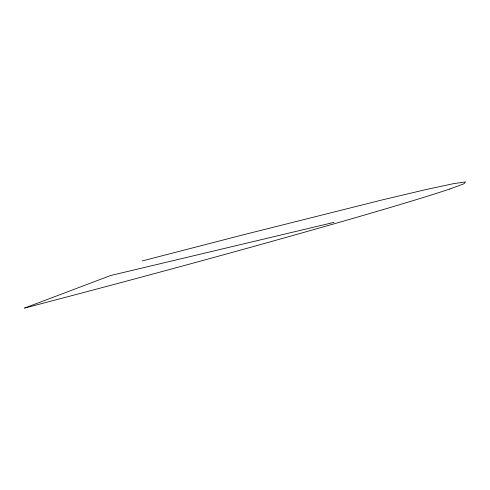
<?xml version="1.0" encoding="UTF-8"?>
<svg xmlns="http://www.w3.org/2000/svg" width="490" height="490" viewBox="0 0 490 490"><rect width="100%" height="100%" fill="white"/><g stroke="black" fill="none" stroke-linecap="round" stroke-linejoin="round"><path stroke-width="0.73" d="M449.612 189.073L463.877 183.817L465.5 181.906L453.268 183.707L425.982 189.569L382.439 199.865L241.76 235.194L142.222 260.943M333.917 222.393L110.605 275.521L24.5 308.094C130.94 280.256 237.172 251.578 342.945 221.284A205.145 4.655 -15.5 0 0 449.63 189.067"/></g></svg>
